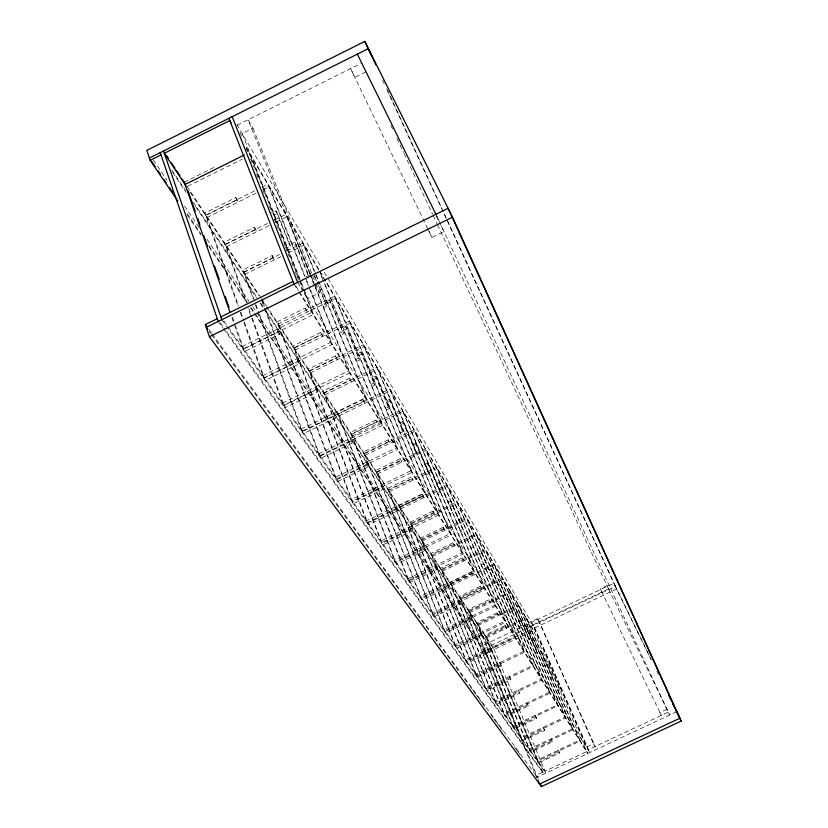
<?xml version="1.0" encoding="UTF-8"?>
<svg xmlns="http://www.w3.org/2000/svg" width="828" height="828" viewBox="0 0 828 828"><rect width="100%" height="100%" fill="white"/><g stroke="black" fill="none" stroke-linecap="round" stroke-linejoin="round"><path stroke-width="0.62" stroke-dasharray="4.14 3.1" d="M237.232 125.194L360.49 63.652M310.355 273.882L248.089 119.77L252.995 128.205L242.2 133.598L301.061 281.82M365.748 71.964L354.86 77.397L350.627 68.579L431.978 237.491L443.984 231.581L441.148 225.806M184.251 182.212L216.108 166.345M187.759 186.3L242.397 159.1M235.773 197.602L238.05 202.125L235.773 197.602L204.713 213.024L238.06 306.391M205.52 215.29L255.096 190.678M262.021 187.242L267.796 184.375L304.549 276.21L307.85 274.585L294.778 242.118L291.549 243.722L292.926 245.988L296.155 244.395L308.751 275.683M237.201 199.879L206.203 215.27L238.692 306.132M207.01 217.536L256.494 192.976M263.407 189.54L269.172 186.683L304.994 276.138M277.421 213.282L275.972 210.881L272.65 212.527L274.109 214.928L277.421 213.282L290.493 246.04L287.119 247.707L285.66 245.336L289.044 243.66L290.493 246.04M254.444 227.286L256.67 231.685L254.444 227.286L224.14 242.283L246.009 302.644M224.957 244.539L267.692 223.384M274.451 220.041L285.712 214.462L309.455 273.292L312.611 271.739M255.811 229.449L225.568 244.426L246.558 302.313M226.375 246.672L269.038 225.558M275.776 222.225L287.026 216.657L350.089 372.817L283.838 405.13M272.215 255.521L274.368 259.795L272.215 255.521L242.635 270.125L253.182 298.887M243.453 272.35L279.916 254.351M286.767 250.967L302.758 243.08L315.333 274.006M273.509 257.58L243.981 272.164L254.092 299.695M244.798 274.389L281.209 256.421M288.041 253.047L304 245.171L315.613 273.695M306.225 276.604L309.703 274.896M315.737 283.176L319.598 292.708L307.705 298.556L304.859 291.384M305.263 308.047L307.291 312.094L305.263 308.047L277.018 321.916L336.303 479.878L367.042 464.994L368.212 466.733L337.524 481.585L278.249 323.769M277.835 324.1L334.45 296.3L396.809 447.544L335.34 477.301M330.776 301.909L329.534 299.86L326.46 301.361L327.702 303.41L330.776 301.909L343.765 333.684L340.65 335.216L339.408 333.198L342.533 331.666L343.765 333.684M279.067 325.942L335.578 298.204L397.916 449.314L336.561 479.019M326.946 306.018L325.652 303.876L322.444 305.46L323.748 307.581L326.946 306.018L317.29 282.224M242.024 346.539L312.146 312.125L303.162 289.458M243.629 348.785L313.595 314.443L303.669 289.417M235.483 325.652L244.591 351.527L279.585 334.357L278.063 332.08L242.997 349.292L231.747 317.3M320.653 332.514L293.04 346.042L352.21 502.13L382.205 487.64L383.312 489.296L353.37 503.755L294.209 347.812L321.781 334.305L322.641 336.447L320.653 332.514L321.781 334.305M293.857 348.205L349.219 321.098L411.226 470.614L351.248 499.594M295.037 349.965L350.296 322.91L412.282 472.302L352.407 501.219M346.808 328.54L345.628 326.584L342.626 328.054L343.806 329.999L346.808 328.54L359.745 359.973L356.702 361.463L355.522 359.538L358.576 358.048L359.745 359.973M262.786 375.633L330.983 342.254L306.474 281.013M264.298 377.744L332.359 344.448L309.289 286.861M244.332 321.916L265.27 380.456L299.301 363.813L297.863 361.66L263.759 378.344L242.832 319.753M335.371 355.895L308.347 369.102L367.342 523.317L396.633 509.199L397.688 510.772L368.45 524.859L309.475 370.789L336.447 357.603L337.296 359.735L335.371 355.895L336.447 357.603M309.165 371.234L363.316 344.779L424.961 492.577L366.39 520.812M310.293 372.921L364.351 346.508L425.965 494.181L367.497 522.364M362.064 353.887L360.946 352.024L358.017 353.463L359.135 355.315L362.064 353.887L374.949 384.979L371.969 386.428L370.851 384.596L373.832 383.147L374.949 384.979M282.41 403.132L348.795 370.737L310.417 275.672M252.261 318.035L284.811 407.811L317.942 391.654L316.575 389.615L283.383 405.813L248.203 308.699M349.437 378.251L322.992 391.147L381.77 543.499L410.388 529.734L411.392 531.245L382.826 544.979L324.069 392.762L350.461 379.886L351.31 381.998L349.437 378.251L350.461 379.886M323.81 393.269L376.802 367.425L438.043 513.505L380.818 541.036M324.886 394.884L377.796 369.091L438.995 515.037L381.874 542.516M376.605 378.044L375.539 376.274L372.683 377.671L373.749 379.441L376.605 378.044L389.419 408.784L386.51 410.191L385.444 408.452L388.353 407.034L389.419 408.784M300.988 429.173L365.645 397.709L319.691 284.708M362.902 399.665L364.734 403.308L362.902 399.665L337.017 412.261L395.536 562.761L423.512 549.337L424.464 550.765L396.54 564.168L338.041 413.803M302.344 431.067L366.876 399.676L316.099 274.886M259.402 314.154L303.317 433.706L335.588 418.005L334.295 416.08L301.961 431.812L258.057 312.156M337.824 414.352L389.719 389.108L450.525 533.48L394.583 560.328M338.859 415.904L390.661 390.702L451.436 534.94L395.598 561.746M390.485 401.094L389.46 399.406L386.666 400.762L387.69 402.449L390.485 401.094L403.215 431.481L400.379 432.858L399.355 431.191L402.201 429.815L403.215 431.481M375.808 420.179L350.451 432.495L408.68 581.152L436.035 568.049L436.956 569.426L409.643 582.508L351.434 433.975L376.761 421.68L377.599 423.739L375.808 420.179L376.761 421.68M351.258 434.565L402.087 409.881L462.448 552.545L407.738 578.762M352.242 436.046L402.998 411.412L463.318 553.942L408.701 580.107M318.614 453.858L381.636 423.274L319.95 272.681M319.898 455.659L382.795 425.137L324.514 282.917M265.943 310.459L320.86 458.267L352.324 443.001L351.093 441.169L319.577 456.466L264.649 308.534M403.733 423.108L402.76 421.493L400.027 422.818L401 424.433L403.733 423.108L416.38 453.144L413.607 454.489L412.634 452.895L415.418 451.56L416.38 453.144M388.187 439.844L363.337 451.891L421.245 598.747L448.02 585.945L448.89 587.259L422.166 600.031L364.279 453.32L389.098 441.293L389.936 443.332L388.187 439.844L389.098 441.293M364.144 453.951L413.959 429.815L473.844 570.782L420.313 596.377M365.086 455.369L414.828 431.274L474.682 572.117L421.235 597.671M416.412 444.16L415.48 442.618L412.799 443.911L413.731 445.454L416.412 444.16L428.966 473.844L426.254 475.158L425.323 473.637L428.045 472.322L428.966 473.844M400.069 458.733L375.705 470.521L433.272 615.577L459.478 603.074L460.327 604.326L434.162 616.819L376.605 471.888L400.949 460.12L401.777 462.138L400.069 458.733L400.949 460.12M376.512 472.55L425.344 448.931L484.753 588.232L432.351 613.248M377.413 473.916L426.182 450.339L485.55 589.505L433.23 614.48M428.531 464.301L427.641 462.821L425.023 464.094L425.923 465.564L428.531 464.301L441.003 493.643L438.343 494.927L437.453 493.467L440.113 492.184L441.003 493.643M411.485 476.876L387.587 488.416L444.802 631.702L470.459 619.479L471.267 620.679L445.64 632.892L388.456 489.731L412.323 478.211L413.151 480.209L411.485 476.876L412.323 478.211M388.384 490.435L436.284 467.302L495.206 604.947L443.88 629.404M389.264 491.739L437.091 468.658L495.972 606.168L444.729 630.594M439.295 482.186L436.729 483.417L437.588 484.835L440.154 483.604L439.295 482.186L452.523 512.594L449.914 513.846L449.066 512.46L451.674 511.197M422.466 494.326L399.013 505.629L455.845 647.165L480.996 635.2L481.761 636.359L456.652 648.303L399.852 506.891L423.274 495.61L424.091 497.587L422.466 494.326L423.274 495.61M399.81 507.616L446.809 484.97L505.225 620.969L454.934 644.898M400.649 508.878L447.575 486.264L505.96 622.149L455.742 646.037M450.473 500.743L447.958 501.954L448.786 503.32L451.291 502.11L450.473 500.743L463.556 530.758L461.01 531.98L460.192 530.644L462.748 529.423M433.023 511.114L410.005 522.189L466.454 662.007L491.097 650.301L491.842 651.408L467.23 663.093L410.812 523.41L433.8 512.346L434.617 514.302L433.023 511.114L433.8 512.346M410.802 524.155L456.921 501.965L514.84 636.349L465.543 659.771M411.609 525.366L457.667 503.217L515.544 637.477L466.319 660.858M443.197 527.281L420.593 538.138L476.628 676.259L500.805 664.791L501.52 665.857L477.383 677.304L421.38 539.307L443.943 528.461L444.76 530.396L443.197 527.281L443.943 528.461M421.39 540.073L466.671 518.328L524.072 651.118L475.738 674.044M422.166 541.243L467.385 519.529L524.745 652.205L476.483 675.099M452.999 542.847L430.798 553.497L486.419 689.952L510.131 678.722L510.814 679.747L487.143 690.956L431.554 554.625L453.713 543.996L454.52 545.911L452.999 542.847L453.713 543.996M431.585 555.422L476.059 534.091L532.942 665.319L485.529 687.778M432.33 556.551L476.752 535.25L533.594 666.364L486.253 688.782M462.448 557.865L440.641 568.308L495.837 703.127L519.104 692.125L519.767 693.108L496.531 704.1L441.365 569.405L463.142 558.972L463.939 560.866L462.448 557.865L463.142 558.972M441.417 570.213L485.115 549.295L541.481 678.97L494.958 700.985M442.142 571.299L485.777 550.413L542.112 679.974L495.651 701.947M482.124 553.321L479.754 554.45L479.019 553.249L481.399 552.11L482.124 553.321L494.078 580.956L491.677 582.105L490.952 580.925L493.353 579.776L494.078 580.956M471.567 572.355L450.132 582.612L504.904 715.816L527.736 705.032L528.378 705.973L505.566 716.748L450.825 583.657L472.229 573.421L473.026 575.294L471.567 572.355L472.229 573.421M450.908 584.485L493.84 563.961L549.699 692.115L504.024 713.695M451.602 585.541L494.482 565.038L550.309 693.088L504.697 714.626M491.615 569.084L489.296 570.202L488.592 569.043L490.921 567.925L491.615 569.084L503.465 596.408L502.772 595.27L500.412 596.388L501.106 597.526M480.364 586.348L459.292 596.408L513.629 728.04L536.058 717.462L536.668 718.373L514.271 728.93L459.975 597.423L481.016 587.383L481.803 589.225L480.364 586.348L481.016 587.383M460.068 598.271L502.275 578.12L557.617 704.783L512.77 725.939M460.741 599.286L502.896 579.155L558.196 705.715L513.412 726.839M500.754 584.268L498.477 585.355L497.794 584.237L500.081 583.15L500.754 584.268L512.501 611.271L510.183 612.368L509.52 611.271L511.828 610.174L512.501 611.271M488.872 599.865L468.151 609.739L522.054 739.818L544.079 729.437L544.669 730.317L522.665 740.687L468.803 610.722L489.493 600.859L490.279 602.691L488.872 599.865L489.493 600.859M468.917 611.581L510.421 591.792L565.245 716.986L521.195 737.748M469.559 612.565L511.021 592.796L565.814 717.886L521.816 738.617M509.562 598.892L507.326 599.969L506.674 598.882L508.909 597.816L509.562 598.892L521.195 625.575L518.928 626.651L518.287 625.606L520.553 624.519L521.195 625.575M497.09 612.927L476.711 622.635L530.168 751.182L551.821 740.998L552.39 741.847L530.769 752.021L477.342 623.587L497.69 613.89L498.466 615.701L497.09 612.927L497.69 613.89M477.466 624.457L518.297 605.009L572.614 728.764L529.32 749.133M478.098 625.399L518.877 605.982L573.152 729.634L529.92 749.971M517.428 611.954L515.223 613.01L515.844 614.045L518.049 612.999L517.428 611.954L529.578 639.361L527.343 640.427L526.722 639.402L528.957 638.347L529.578 639.361M505.039 625.564L484.991 635.097L538.003 762.153L559.283 752.145L559.831 752.973L538.583 762.961L485.601 636.018L505.629 626.496L506.394 628.286L505.039 625.564L505.629 626.496M485.736 636.898L525.904 617.802L579.714 740.128L537.165 760.135M486.346 637.819L526.463 618.744L580.242 740.967L537.745 760.942M537.745 618.62L531.11 621.776L586.421 747.073L593.469 743.761L595.135 746.504L537.745 618.62L593.469 743.761M601.915 592.082L600.362 588.853L607.038 585.686L669.676 715.009L439.751 222.515M526.235 626.599L525.635 625.595L523.472 626.62L524.072 627.624L526.235 626.599L537.662 652.661L535.468 653.696L534.867 652.723L537.061 651.677L537.662 652.661M608.559 588.925L532.932 624.861L588.118 749.806L668.341 712.132M256.959 313.005L484.297 648.686L615.349 586.421L442.607 210.643M533.553 638.761L531.431 639.765L532.011 640.737L534.143 639.723L533.553 638.761L545.455 665.484L543.303 666.509L542.723 665.557L544.876 664.542L545.455 665.484M541.771 652.412L541.212 651.47L539.121 652.464L539.69 653.395L541.771 652.412L552.98 677.873L550.868 678.867L550.309 677.956L552.431 676.962L552.98 677.873M548.612 663.756L546.552 664.729L547.101 665.64L549.15 664.667L548.612 663.756L560.256 689.838L558.175 690.821L557.637 689.941L559.718 688.948L560.256 689.838M666.985 709.234L659.895 712.566L661.282 715.444L600.362 588.853M676.704 711.707L536.803 777.378L535.281 775.298M209.318 331.531L210.85 333.612M211.616 334.657L469.476 685.708M470.242 686.754L472.529 689.879M473.295 690.925L475.593 694.04M476.359 695.085L478.656 698.211M479.422 699.256L481.72 702.382M482.476 703.417L484.773 706.543M490.9 714.875L493.188 718M493.954 719.046L496.251 722.171M497.017 723.217L499.315 726.342M500.081 727.377L502.379 730.503M514.612 747.177L516.91 750.292M517.676 751.338L519.974 754.463M209.132 329.782L211.43 332.897M212.196 333.943L535.985 775.391L542.94 772.12L224.077 328.126M220.3 322.879L223.322 327.07M218.25 321.461L222.773 327.764M223.529 328.809L543.768 774.118L491.325 648.541L264.391 308.596M221.842 319.691L545.859 773.135L493.291 647.61L267.154 307.064M223.798 320.995L227.441 326.108M228.176 327.122L545.021 771.147L586.835 751.514L295.699 285.815M187.263 214.907L201.08 235.224M209.08 246.992L246.91 302.613M250.542 307.964L253.451 312.239M254.186 313.305L485.498 653.447L492.07 650.322L264.442 309.662M153.335 160.021L167.111 180.349M184.499 206.017L198.989 227.421M206.959 239.188L248.99 301.237M252.612 306.588L256.235 311.939M187.138 213.603L200.925 233.9M208.915 245.657L247.386 302.282M251.019 307.623L254.641 312.963M255.366 314.04L484.753 651.667L616.694 588.987L442.897 210.726M171.748 169.823L185.389 190.264M193.286 202.094L256.483 296.766M260.799 303.224L263.666 307.53M172.534 172.11L186.176 192.531M195.511 206.503L256.545 297.842M260.137 303.214L263.728 308.585M382.308 486.781L381.201 485.125L382.205 487.64M447.058 583.595L448.89 587.259M490.911 649.183L490.166 648.065L491.097 650.301M187.118 186.538L260.085 296.414M261.524 298.577L266.523 306.112M190.129 192.127L258.936 295.658M262.341 300.781L265.86 306.081M266.564 307.136L494.037 649.39L533.542 630.625L320.167 272.319M294.033 284.159L298.142 290.742M298.836 291.839L587.704 753.49L532.766 628.856L324.69 279.243M297.645 282.379L302.427 290.069M314.702 284.635L319.598 292.708M294.778 242.118L296.155 244.395M246.289 148.264L318.987 270.332M246.082 147.167L319.411 270.363M320.063 271.47L324.027 278.136M236.798 124.448L321.637 267.827M324.276 272.267L534.743 627.914L589.795 752.507L302.717 290.524L299.871 283.342M436.573 216.067L439.42 221.863M436.615 216.553L438.881 221.179M651.232 659.605L613.869 583.202L482.3 645.736L537.589 779.283M615.349 586.421L651.108 659.543M656.78 671.156L658.477 674.634M427.89 228.963L431.978 237.491M390.878 125.473L392.524 128.982M396.922 138.338L403.515 152.373M404.064 153.542L432.63 214.359M433.179 215.528L437.029 223.715M437.577 224.885L610.07 592.134M435.921 214.317L439.482 221.935M386.759 88.555L388.373 92.074M390.537 96.772L442.349 209.546M382.629 80.181L384.254 83.711M387.494 90.759L389.119 94.288M389.657 95.458L442.059 209.463M541.212 651.47L552.431 676.962M525.635 625.595L537.061 651.677M559.831 752.973L558.424 750.137L559.283 752.145M552.39 741.847L550.951 738.959L551.821 740.998M544.669 730.317L543.199 727.377L544.079 729.437M536.668 718.373L535.178 715.371L536.058 717.462M427.641 462.821L440.113 492.184M528.378 705.973L526.846 702.92L527.736 705.032M415.48 442.618L428.045 472.322M519.767 693.108L518.204 689.983L519.104 692.125M402.76 421.493L415.418 451.56M510.814 679.747L509.22 676.559L510.131 678.722M501.52 665.857L499.884 662.597L500.805 664.791M389.46 399.406L402.201 429.815M375.539 376.274L388.353 407.034M481.761 636.359L480.054 632.944L480.996 635.2M484.297 648.686L538.49 779.469M360.946 352.024L373.832 383.147M471.267 620.679L469.517 617.191L470.459 619.479M460.327 604.326L458.526 600.755L459.478 603.074M345.628 326.584L358.576 358.048M320.653 273.499L324.027 281.737M329.534 299.86L342.533 331.666M436.956 569.426L435.062 565.669L436.035 568.049M315.82 275.196L319.204 283.528M313.905 273.902L316.803 281.034M314.536 276.5L316.472 281.261M316.958 282.451L325.652 303.876M424.464 550.765L422.528 546.915L423.512 549.337M252.995 128.205L315.261 281.986M310.842 275.072L314.216 283.435M411.392 531.245L409.405 527.291L410.388 529.734M305.925 278.456L308.813 285.66M397.688 510.772L395.639 506.715L396.633 509.199M275.972 210.881L289.044 243.66M301.537 283.021L304.383 290.193M250.377 155.126L299.881 279.885M300.357 281.075L303.193 288.227M248.928 152.694L299.374 279.926M299.85 281.116L302.686 288.268M240.079 132.376L242.449 138.369M246.247 147.953L247.675 151.545M250.522 158.738L253.844 167.121M256.69 174.315L259.06 180.297M262.859 189.891L265.705 197.074M269.028 205.458L271.874 212.651M274.244 218.644L278.042 228.228M280.413 234.22L281.83 237.812M283.735 242.604L285.153 246.195M285.629 247.396L289.427 256.98M291.798 262.973L293.226 266.564M295.12 271.356L296.548 274.948M297.014 276.148L299.394 282.141M368.212 466.733L366.038 462.438L367.042 464.994M352.324 443.001L350.089 438.581L351.093 441.169M335.588 418.005L333.28 413.462L334.295 416.08M317.942 391.654L315.561 386.955L316.575 389.615M299.301 363.813L296.838 358.969L297.863 361.66M279.585 334.357L277.038 329.358L278.063 332.08M262.786 301.992L265.488 309.248M261.503 300.057L264.204 307.323M255.862 304.518L258.967 312.953M255.397 304.921L257.611 310.955M248.752 308.358L251.815 316.834M240.865 312.208L243.898 320.705M240.223 312.466L242.397 318.542M232.482 317.124L235.059 324.431M461.196 518.556L458.733 519.746L459.519 521.05L461.983 519.87L461.196 518.556M471.494 535.664L469.083 536.823L469.838 538.076L472.25 536.927L471.494 535.664M473.368 546.894L470.863 548.095L471.649 549.368L474.144 548.177L473.368 546.894M483.562 563.661L481.109 564.841L481.865 566.073L484.308 564.893L483.562 563.661"/><path stroke-width="1.24" d="M217.288 318.676L205.323 324.576L209.401 336.737L541.45 786.6L681.185 721.064L452.533 217.164L364.806 41.4L146.815 150.386L150.168 160.353L177.803 200.997M149.392 158.044L368.408 48.614L375.964 65.06M150.168 160.353L161.046 154.919M185.058 184.499L244.363 154.96M220.879 316.907L292.957 281.427M209.401 336.737L452.533 217.164M207.787 329.451L206.255 327.36L448.124 208.314L676.704 711.707M205.323 324.576L206.845 326.656M151.565 161.243L155.198 166.594M158.096 170.868L160.28 174.066M163.903 179.407L166.086 182.615M169.709 187.956L172.617 192.231M166.376 155.291L168.519 158.521M171.386 162.826L174.956 168.219M176.385 170.371L179.966 175.764M182.108 178.983L185.296 183.785M186.103 186.072L164.306 153.283L229.801 120.567L231.115 122.782M357.365 54.13L435.921 214.317M668.61 695.137L671.425 700.912M672.553 703.22L679.891 718.218L539.566 784.054L538.19 780.721M672.667 703.655L674.944 708.292M676.072 710.621L681.185 721.064M364.806 41.4L371.824 56.677M540.467 784.22L541.45 786.6M232.192 116.676L297.645 282.379M228.911 118.311L294.033 284.159M187.915 190.512L195.201 211.212M197.768 218.52L199.91 224.605M203.771 235.556L207.631 246.516M214.483 265.995L219.203 279.388M225.195 296.434L229.056 307.385M184.251 182.212L230.029 312.425M163.52 150.986L221.842 319.691M160.249 152.611L218.25 321.461"/></g></svg>
